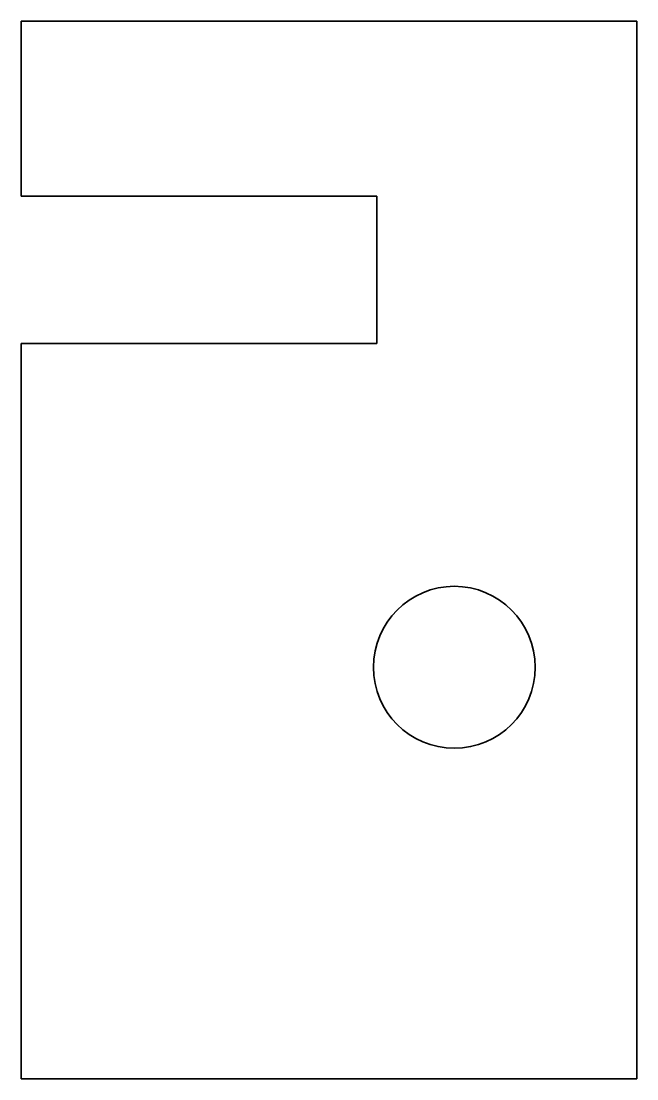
# Model space of a CAD drawing. Extents: x 154.1 to 175.1, y 130.5 to 166.5.
import ezdxf

# ---------------------------------------------------------------- set-up
doc = ezdxf.new("R2010")
doc.units = 0

msp = doc.modelspace()

# ---------------------------------------------------------------- linework, layer by layer
at = {"color": 7, "lineweight": 35}
for p, q in [((175.074356, 166.46405), (154.141586, 166.46405)), ((175.074356, 166.46405), (175.074356, 130.53595)), ((154.141586, 130.53595), (154.141586, 155.516022)), ((154.141586, 130.53595), (175.074356, 130.53595))]:
    msp.add_line(p, q, dxfattribs=at)
at = {"color": 7, "lineweight": 35, "ltscale": 0.148701}
msp.add_line((154.141586, 160.516022), (154.141586, 166.46405), dxfattribs=at)
at = {"color": 7, "lineweight": 35, "ltscale": 0.302365}
for p, q in [((154.141586, 160.516022), (166.236176, 160.516022)), ((166.236176, 155.516022), (154.141586, 155.516022))]:
    msp.add_line(p, q, dxfattribs=at)
at = {"color": 7, "lineweight": 35, "ltscale": 0.125}
msp.add_line((166.236176, 160.516022), (166.236176, 155.516022), dxfattribs=at)
at = {"color": 7, "lineweight": 35}
msp.add_circle((168.86882, 144.516022), 2.75, dxfattribs=at)

doc.saveas('drawing.dxf')
